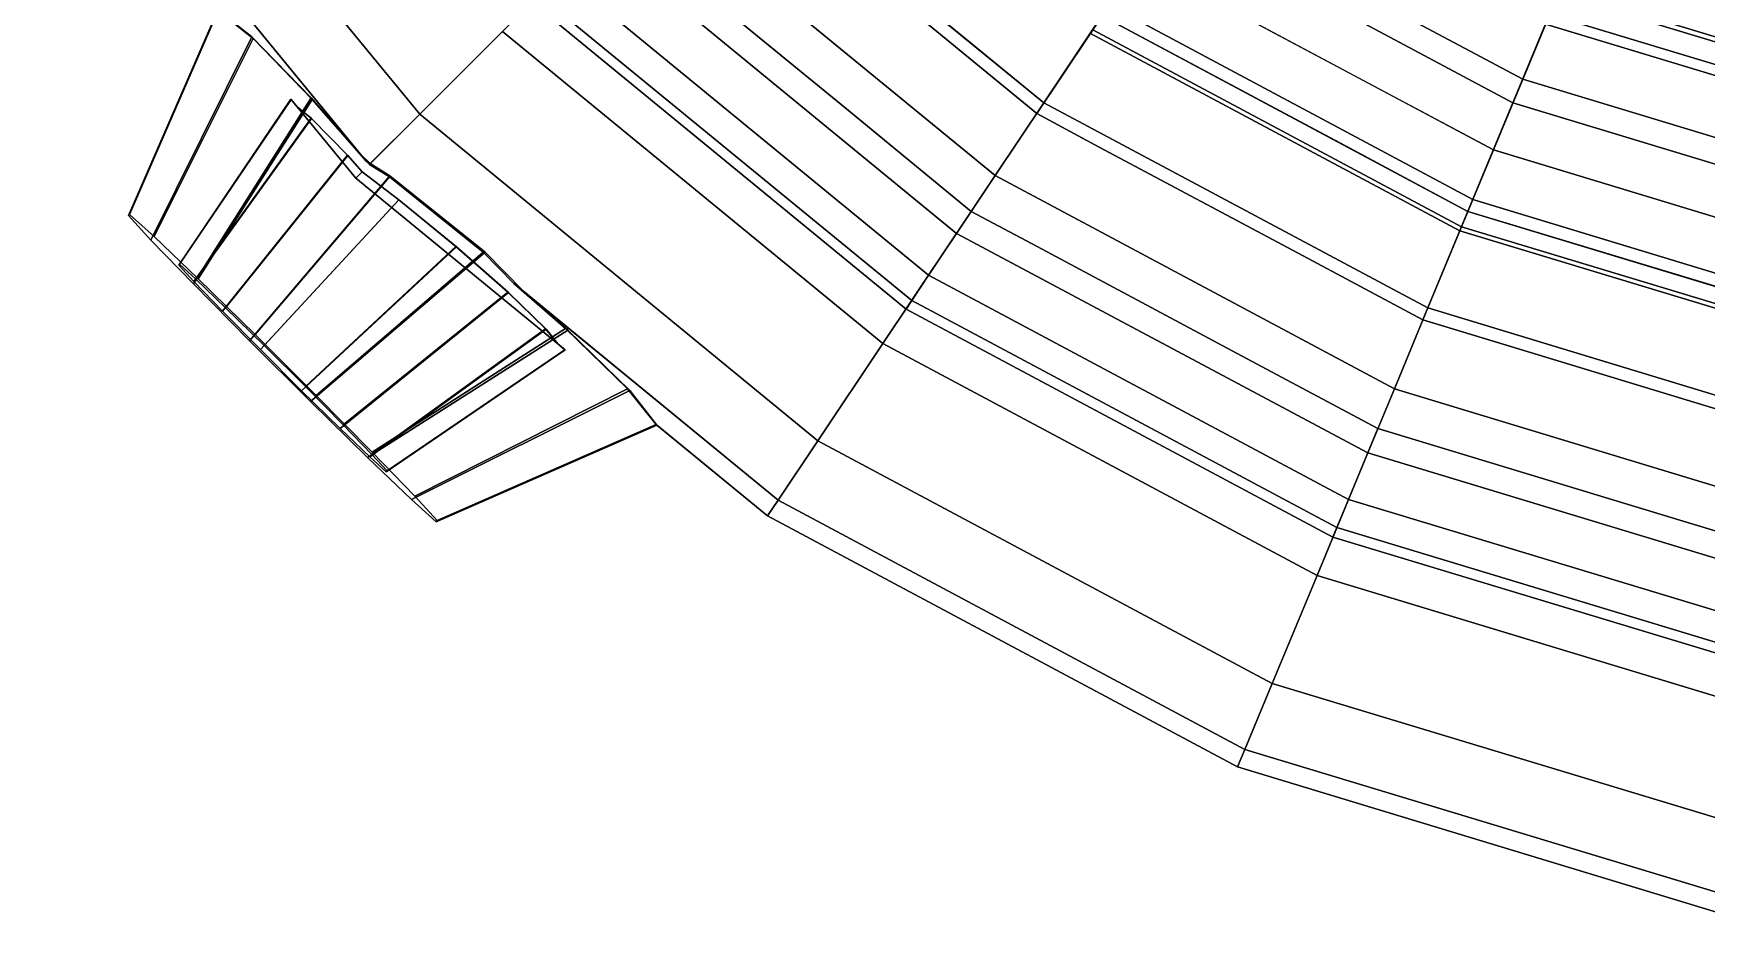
# Model space of a CAD drawing. Header units: metres. Extents: x -1080 to 1352, y -1635 to 1105.
# Drawn here: x -892 to -227, y -1059 to -706 of the extents above; entities that cross this region are included whole.
import ezdxf

# ---------------------------------------------------------------- set-up
doc = ezdxf.new("R2010")
doc.units = ezdxf.units.M

msp = doc.modelspace()

# ---------------------------------------------------------------- linework, layer by layer
at = {"layer": 'body_half_inside'}
for points, invisible_edges in [([(-178.77, -431.6, 1100.89), (-145.82, -733.09, 867.31), (-286.04, -690.55, 867.31)], 1), ([(-363.35, -543.8, 1474.61), (-441.22, -660.33, 1474.61), (-303.91, -733.71, 1474.61)], 13), ([(-363.35, -543.8, 1474.61), (-303.91, -733.71, 1474.61), (-250.28, -604.24, 1474.61)], 3), ([(-232.41, -561.08, 1287.75), (-286.04, -690.55, 1287.75), (-145.82, -733.09, 1287.75)], 13), ([(-232.41, -561.08, 1287.75), (-145.82, -733.09, 1287.75), (-118.48, -595.63, 1287.75)], 3), ([(-389.31, -582.64, 1661.48), (-467.18, -699.18, 1661.48), (-321.8, -776.89, 1661.48)], 13), ([(-389.31, -582.64, 1661.48), (-303.91, -733.71, 1474.61), (-441.22, -660.33, 1474.61)], 1), ([(-389.31, -582.64, 1661.48), (-321.8, -776.89, 1661.48), (-268.16, -647.39, 1661.48)], 3), ([(-303.91, -733.71, 1474.61), (-389.31, -582.64, 1661.48), (-268.16, -647.39, 1661.48)], 1), ([(-594.6, -594.6, 2408.93), (-490.25, -733.71, 2355.17), (-623.97, -623.97, 2355.17)], 1), ([(-490.25, -733.71, 2355.17), (-594.6, -594.6, 2408.93), (-467.18, -699.18, 2408.93)], 1), ([(-250.28, -604.24, 1474.61), (-303.91, -733.71, 1474.61), (-154.93, -778.91, 1474.61)], 13), ([(-250.28, -604.24, 1474.61), (-145.82, -733.09, 1287.75), (-286.04, -690.55, 1287.75)], 1), ([(-250.28, -604.24, 1474.61), (-154.93, -778.91, 1474.61), (-127.59, -641.45, 1474.61)], 3), ([(-145.82, -733.09, 1287.75), (-250.28, -604.24, 1474.61), (-127.59, -641.45, 1474.61)], 1), ([(-648.58, -648.58, 1773.57), (-490.25, -733.71, 1715.24), (-623.97, -623.97, 1715.24)], 1), ([(-623.97, -623.97, 2355.17), (-509.59, -762.65, 2296.84), (-648.58, -648.58, 2296.84)], 1), ([(-467.18, -699.18, 1661.48), (-623.97, -623.97, 1715.24), (-490.25, -733.71, 1715.24)], 1), ([(-509.59, -762.65, 2296.84), (-623.97, -623.97, 2355.17), (-490.25, -733.71, 2355.17)], 1), ([(-467.18, -699.18, 2408.93), (-415.26, -621.48, 2408.93), (-321.8, -776.89, 2408.93)], 3), ([(-321.8, -776.89, 2408.93), (-415.26, -621.48, 2408.93), (-286.04, -690.55, 2408.93)], 13), ([(-668.11, -668.11, 1835.64), (-509.59, -762.65, 1773.57), (-648.58, -648.58, 1773.57)], 1), ([(-648.58, -648.58, 2296.84), (-524.93, -785.61, 2234.77), (-668.11, -668.11, 2234.77)], 1), ([(-490.25, -733.71, 1715.24), (-648.58, -648.58, 1773.57), (-509.59, -762.65, 1773.57)], 1), ([(-524.93, -785.61, 2234.77), (-648.58, -648.58, 2296.84), (-509.59, -762.65, 2296.84)], 1), ([(-268.16, -647.39, 1661.48), (-321.8, -776.89, 1661.48), (-164.05, -824.74, 1661.48)], 13), ([(-268.16, -647.39, 1661.48), (-154.93, -778.91, 1474.61), (-303.91, -733.71, 1474.61)], 1), ([(-268.16, -647.39, 1661.48), (-164.05, -824.74, 1661.48), (-136.71, -687.27, 1661.48)], 3), ([(-154.93, -778.91, 1474.61), (-268.16, -647.39, 1661.48), (-136.71, -687.27, 1661.48)], 1), ([(-682.25, -682.25, 1900.55), (-524.93, -785.61, 1835.64), (-668.11, -668.11, 1835.64)], 1), ([(-668.11, -668.11, 2234.77), (-536.04, -802.24, 2169.85), (-682.25, -682.25, 2169.85)], 1), ([(-536.04, -802.24, 2169.85), (-668.11, -668.11, 2234.77), (-524.93, -785.61, 2234.77)], 1), ([(-509.59, -762.65, 1773.57), (-668.11, -668.11, 1835.64), (-524.93, -785.61, 1835.64)], 1), ([(-690.82, -690.82, 1967.39), (-536.04, -802.24, 1900.55), (-682.25, -682.25, 1900.55)], 1), ([(-682.25, -682.25, 2169.85), (-542.78, -812.32, 2103.01), (-690.82, -690.82, 2103.01)], 1), ([(-524.93, -785.61, 1835.64), (-682.25, -682.25, 1900.55), (-536.04, -802.24, 1900.55)], 1), ([(-542.78, -812.32, 2103.01), (-682.25, -682.25, 2169.85), (-536.04, -802.24, 2169.85)], 1), ([(-289.35, -698.56, 741.19), (-143.45, -721.18, 680.91), (-281.39, -679.33, 680.91)], 1), ([(-136.43, -685.86, 628.27), (-281.39, -679.33, 680.91), (-143.45, -721.18, 680.91)], 1), ([(-693.69, -693.69, 2035.2), (-542.78, -812.32, 1967.39), (-690.82, -690.82, 1967.39)], 1), ([(-690.82, -690.82, 2103.01), (-545.03, -815.7, 2035.2), (-693.69, -693.69, 2035.2)], 1), ([(-536.04, -802.24, 1900.55), (-690.82, -690.82, 1967.39), (-542.78, -812.32, 1967.39)], 1), ([(-545.03, -815.7, 2035.2), (-690.82, -690.82, 2103.01), (-542.78, -812.32, 2103.01)], 1), ([(-321.8, -776.89, 2408.93), (-286.04, -690.55, 2408.93), (-164.05, -824.74, 2408.93)], 3), ([(-286.04, -690.55, 867.31), (-148.32, -745.66, 804.84), (-290.94, -702.4, 804.84)], 1), ([(-164.05, -824.74, 2408.93), (-286.04, -690.55, 2408.93), (-145.82, -733.09, 2408.93)], 13), ([(-148.32, -745.66, 804.84), (-286.04, -690.55, 867.31), (-145.82, -733.09, 867.31)], 1), ([(-286.04, -690.55, 2549.07), (-145.82, -733.09, 2408.93), (-286.04, -690.55, 2408.93)], 1), ([(-145.82, -733.09, 2408.93), (-286.04, -690.55, 2549.07), (-145.82, -733.09, 2549.07)], 1), ([(-542.78, -812.32, 1967.39), (-693.69, -693.69, 2035.2), (-545.03, -815.7, 2035.2)], 1), ([(-490.25, -733.71, 1715.24), (-321.8, -776.89, 1661.48), (-467.18, -699.18, 1661.48)], 1), ([(-467.18, -699.18, 2408.93), (-337.69, -815.25, 2355.17), (-490.25, -733.71, 2355.17)], 1), ([(-337.69, -815.25, 2355.17), (-467.18, -699.18, 2408.93), (-321.8, -776.89, 2408.93)], 1), ([(-290.94, -702.4, 804.84), (-147.51, -741.59, 741.19), (-289.35, -698.56, 741.19)], 1), ([(-147.51, -741.59, 741.19), (-290.94, -702.4, 804.84), (-148.32, -745.66, 804.84)], 1), ([(-143.45, -721.18, 680.91), (-289.35, -698.56, 741.19), (-147.51, -741.59, 741.19)], 1), ([(-509.59, -762.65, 1773.57), (-337.69, -815.25, 1715.24), (-490.25, -733.71, 1715.24)], 1), ([(-490.25, -733.71, 2355.17), (-351.01, -847.42, 2296.84), (-509.59, -762.65, 2296.84)], 1), ([(-321.8, -776.89, 1661.48), (-490.25, -733.71, 1715.24), (-337.69, -815.25, 1715.24)], 1), ([(-351.01, -847.42, 2296.84), (-490.25, -733.71, 2355.17), (-337.69, -815.25, 2355.17)], 1), ([(-509.59, -762.65, 2296.84), (-361.58, -872.92, 2234.77), (-524.93, -785.61, 2234.77)], 1), ([(-524.93, -785.61, 1835.64), (-351.01, -847.42, 1773.57), (-509.59, -762.65, 1773.57)], 1), ([(-361.58, -872.92, 2234.77), (-509.59, -762.65, 2296.84), (-351.01, -847.42, 2296.84)], 1), ([(-337.69, -815.25, 1715.24), (-509.59, -762.65, 1773.57), (-351.01, -847.42, 1773.57)], 1), ([(-321.8, -776.89, 2408.93), (-172.15, -865.47, 2355.17), (-337.69, -815.25, 2355.17)], 1), ([(-337.69, -815.25, 1715.24), (-164.05, -824.74, 1661.48), (-321.8, -776.89, 1661.48)], 1), ([(-172.15, -865.47, 2355.17), (-321.8, -776.89, 2408.93), (-164.05, -824.74, 2408.93)], 1), ([(-524.93, -785.61, 2234.77), (-369.23, -891.41, 2169.85), (-536.04, -802.24, 2169.85)], 1), ([(-536.04, -802.24, 1900.55), (-361.58, -872.92, 1835.64), (-524.93, -785.61, 1835.64)], 1), ([(-369.23, -891.41, 2169.85), (-524.93, -785.61, 2234.77), (-361.58, -872.92, 2234.77)], 1), ([(-351.01, -847.42, 1773.57), (-524.93, -785.61, 1835.64), (-361.58, -872.92, 1835.64)], 1), ([(-542.78, -812.32, 1967.39), (-369.23, -891.41, 1900.55), (-536.04, -802.24, 1900.55)], 1), ([(-536.04, -802.24, 2169.85), (-373.87, -902.6, 2103.01), (-542.78, -812.32, 2103.01)], 1), ([(-361.58, -872.92, 1835.64), (-536.04, -802.24, 1900.55), (-369.23, -891.41, 1900.55)], 1), ([(-373.87, -902.6, 2103.01), (-536.04, -802.24, 2169.85), (-369.23, -891.41, 2169.85)], 1), ([(-542.78, -812.32, 2103.01), (-375.42, -906.35, 2035.2), (-545.03, -815.7, 2035.2)], 1), ([(-545.03, -815.7, 2035.2), (-373.87, -902.6, 1967.39), (-542.78, -812.32, 1967.39)], 1), ([(-373.87, -902.6, 1967.39), (-545.03, -815.7, 2035.2), (-375.42, -906.35, 2035.2)], 1), ([(-369.23, -891.41, 1900.55), (-542.78, -812.32, 1967.39), (-373.87, -902.6, 1967.39)], 1), ([(-375.42, -906.35, 2035.2), (-542.78, -812.32, 2103.01), (-373.87, -902.6, 2103.01)], 1), ([(-337.69, -815.25, 2355.17), (-178.94, -899.61, 2296.84), (-351.01, -847.42, 2296.84)], 1), ([(-351.01, -847.42, 1773.57), (-172.15, -865.47, 1715.24), (-337.69, -815.25, 1715.24)], 1), ([(-178.94, -899.61, 2296.84), (-337.69, -815.25, 2355.17), (-172.15, -865.47, 2355.17)], 1), ([(-164.05, -824.74, 1661.48), (-337.69, -815.25, 1715.24), (-172.15, -865.47, 1715.24)], 1), ([(-361.58, -872.92, 1835.64), (-178.94, -899.61, 1773.57), (-351.01, -847.42, 1773.57)], 1), ([(-351.01, -847.42, 2296.84), (-184.33, -926.69, 2234.77), (-361.58, -872.92, 2234.77)], 1), ([(-172.15, -865.47, 1715.24), (-351.01, -847.42, 1773.57), (-178.94, -899.61, 1773.57)], 1), ([(-184.33, -926.69, 2234.77), (-351.01, -847.42, 2296.84), (-178.94, -899.61, 2296.84)], 1), ([(-369.23, -891.41, 1900.55), (-184.33, -926.69, 1835.64), (-361.58, -872.92, 1835.64)], 1), ([(-361.58, -872.92, 2234.77), (-188.23, -946.31, 2169.85), (-369.23, -891.41, 2169.85)], 1), ([(-178.94, -899.61, 1773.57), (-361.58, -872.92, 1835.64), (-184.33, -926.69, 1835.64)], 1), ([(-188.23, -946.31, 2169.85), (-361.58, -872.92, 2234.77), (-184.33, -926.69, 2234.77)], 1), ([(-373.87, -902.6, 1967.39), (-188.23, -946.31, 1900.55), (-369.23, -891.41, 1900.55)], 1), ([(-369.23, -891.41, 2169.85), (-190.6, -958.2, 2103.01), (-373.87, -902.6, 2103.01)], 1), ([(-190.6, -958.2, 2103.01), (-369.23, -891.41, 2169.85), (-188.23, -946.31, 2169.85)], 1), ([(-184.33, -926.69, 1835.64), (-369.23, -891.41, 1900.55), (-188.23, -946.31, 1900.55)], 1), ([(-373.87, -902.6, 2103.01), (-191.39, -962.18, 2035.2), (-375.42, -906.35, 2035.2)], 1), ([(-375.42, -906.35, 2035.2), (-190.6, -958.2, 1967.39), (-373.87, -902.6, 1967.39)], 1), ([(-188.23, -946.31, 1900.55), (-373.87, -902.6, 1967.39), (-190.6, -958.2, 1967.39)], 1), ([(-191.39, -962.18, 2035.2), (-373.87, -902.6, 2103.01), (-190.6, -958.2, 2103.01)], 1), ([(-190.6, -958.2, 1967.39), (-375.42, -906.35, 2035.2), (-191.39, -962.18, 2035.2)], 1)]:
    msp.add_3dface(points, dxfattribs=dict(at, invisible_edges=invisible_edges))
at = {"layer": 'body_half_outside'}
for points, invisible_edges in [([(-540.91, -698.79, 1427.9), (-528.53, -528.53, 1427.9), (-493.12, -738.01, 1427.9)], 3), ([(-493.12, -738.01, 1427.9), (-528.53, -528.53, 1427.9), (-415.26, -621.48, 1427.9)], 13), ([(-321.79, -776.87, 914.03), (-363.35, -543.8, 1054.17), (-467.17, -699.17, 914.03)], 1), ([(-441.22, -660.33, 1054.17), (-363.35, -543.8, 1054.17), (-303.91, -733.71, 1054.17)], 3), ([(-303.91, -733.71, 1054.17), (-363.35, -543.8, 1054.17), (-250.28, -604.24, 1054.17)], 13), ([(-363.35, -543.8, 1054.17), (-321.79, -776.87, 914.03), (-250.28, -604.24, 1054.17)], 1), ([(-642.33, -675.73, 1614.76), (-561.56, -561.56, 1614.76), (-569.39, -735.59, 1614.76)], 3), ([(-569.39, -735.59, 1614.76), (-561.56, -561.56, 1614.76), (-519.09, -776.87, 1614.76)], 3), ([(-519.09, -776.87, 1614.76), (-561.56, -561.56, 1614.76), (-441.22, -660.33, 1614.76)], 13), ([(-738.21, -738.21, 1812.4), (-891.67, -595.8, 1922.19), (-868.04, -580.01, 1812.4)], 1), ([(-891.67, -595.8, 2148.21), (-738.21, -738.21, 2258.01), (-868.04, -580.01, 2258.01)], 1), ([(-868.04, -580.01, 1812.4), (-705.35, -705.35, 1708.94), (-738.21, -738.21, 1812.4)], 1), ([(-705.35, -705.35, 2361.46), (-868.04, -580.01, 2258.01), (-738.21, -738.21, 2258.01)], 1), ([(-467.17, -699.17, 1241.04), (-389.31, -582.64, 1241.04), (-321.79, -776.87, 1241.04)], 3), ([(-321.79, -776.87, 1241.04), (-389.31, -582.64, 1241.04), (-268.16, -647.39, 1241.04)], 13), ([(-781.35, -731.72, 1933.52), (-891.67, -595.8, 1922.19), (-761.99, -753.81, 1922.19)], 1), ([(-891.67, -595.8, 1922.19), (-781.35, -731.72, 1933.52), (-804.88, -707.53, 1967.26)], 13), ([(-891.67, -595.8, 1922.19), (-804.88, -707.53, 1967.26), (-818.48, -696.85, 2011.59)], 13), ([(-891.67, -595.8, 2148.21), (-780.98, -732.35, 2135.63), (-759.38, -756.99, 2148.21)], 1), ([(-780.98, -732.35, 2135.63), (-891.67, -595.8, 2148.21), (-804.42, -708.17, 2102.55)], 3), ([(-804.42, -708.17, 2102.55), (-891.67, -595.8, 2148.21), (-818.27, -697.1, 2058.8)], 3), ([(-738.21, -738.21, 1812.4), (-761.99, -753.81, 1922.19), (-891.67, -595.8, 1922.19)], 13), ([(-759.38, -756.99, 2148.21), (-738.21, -738.21, 2258.01), (-891.67, -595.8, 2148.21)], 3), ([(-594.59, -594.59, 2455.64), (-642.33, -675.73, 2455.64), (-569.39, -735.59, 2455.64)], 13), ([(-594.59, -594.59, 2455.64), (-569.39, -735.59, 2455.64), (-467.17, -699.17, 2455.64)], 3), ([(-164.05, -824.72, 914.03), (-250.28, -604.24, 1054.17), (-321.79, -776.87, 914.03)], 1), ([(-303.91, -733.71, 1054.17), (-250.28, -604.24, 1054.17), (-154.93, -778.91, 1054.17)], 3), ([(-285.27, -688.7, 587.02), (-249, -601.13, 587.02), (-145.43, -731.12, 587.02)], 3), ([(-250.28, -604.24, 1054.17), (-164.05, -824.72, 914.03), (-127.59, -641.45, 1054.17)], 1), ([(-154.93, -778.91, 1054.17), (-250.28, -604.24, 1054.17), (-127.59, -641.45, 1054.17)], 13), ([(-145.43, -731.12, 587.02), (-249, -601.13, 587.02), (-126.94, -638.16, 587.02)], 13), ([(-493.12, -738.01, 1427.9), (-415.26, -621.48, 1427.9), (-468.28, -751.29, 1427.9)], 3), ([(-468.28, -751.29, 1427.9), (-415.26, -621.48, 1427.9), (-389.25, -793.53, 1427.9)], 3), ([(-415.26, -621.48, 2549.07), (-467.17, -699.17, 2549.07), (-443.64, -711.75, 2549.07)], 13), ([(-415.26, -621.48, 2549.07), (-443.64, -711.75, 2549.07), (-368.76, -751.77, 2549.07)], 13), ([(-414.15, -619.81, 587.02), (-300.03, -724.34, 631.98), (-435.58, -651.89, 631.98)], 1), ([(-415.26, -621.48, 2549.07), (-368.76, -751.77, 2549.07), (-286.04, -690.55, 2549.07)], 3), ([(-389.25, -793.53, 1427.9), (-415.26, -621.48, 1427.9), (-286.04, -690.55, 1427.9)], 13), ([(-300.03, -724.34, 631.98), (-414.15, -619.81, 587.02), (-285.27, -688.7, 587.02)], 1), ([(-268.16, -647.39, 1241.04), (-441.22, -660.33, 1054.17), (-303.91, -733.71, 1054.17)], 1), ([(-321.79, -776.87, 1241.04), (-268.16, -647.39, 1241.04), (-164.05, -824.72, 1241.04)], 3), ([(-303.91, -733.71, 1054.17), (-136.71, -687.27, 1241.04), (-268.16, -647.39, 1241.04)], 1), ([(-164.05, -824.72, 1241.04), (-268.16, -647.39, 1241.04), (-136.71, -687.27, 1241.04)], 13), ([(-435.58, -651.89, 631.98), (-311.67, -752.44, 682.82), (-452.47, -677.17, 682.82)], 1), ([(-311.67, -752.44, 682.82), (-435.58, -651.89, 631.98), (-300.03, -724.34, 631.98)], 1), ([(-705.35, -705.35, 2361.46), (-519.09, -776.87, 2455.64), (-660.67, -660.67, 2455.64)], 3), ([(-660.67, -660.67, 2455.64), (-519.09, -776.87, 2455.64), (-569.39, -735.59, 2455.64)], 13), ([(-660.67, -660.67, 2455.64), (-569.39, -735.59, 2455.64), (-642.33, -675.73, 2455.64)], 1), ([(-441.22, -660.33, 1614.76), (-540.91, -698.79, 1427.9), (-493.12, -738.01, 1427.9)], 1), ([(-519.09, -776.87, 1614.76), (-441.22, -660.33, 1614.76), (-492.94, -790.84, 1614.76)], 3), ([(-468.28, -751.29, 1427.9), (-441.22, -660.33, 1614.76), (-493.12, -738.01, 1427.9)], 1), ([(-492.94, -790.84, 1614.76), (-441.22, -660.33, 1614.76), (-409.74, -835.31, 1614.76)], 3), ([(-441.22, -660.33, 1614.76), (-468.28, -751.29, 1427.9), (-303.91, -733.71, 1614.76)], 3), ([(-409.74, -835.31, 1614.76), (-441.22, -660.33, 1614.76), (-303.91, -733.71, 1614.76)], 13), ([(-705.35, -705.35, 1708.94), (-642.33, -675.73, 1614.76), (-554.19, -829.41, 1708.94)], 3), ([(-569.39, -735.59, 1614.76), (-554.19, -829.41, 1708.94), (-642.33, -675.73, 1614.76)], 3), ([(-452.47, -677.17, 682.82), (-319.85, -772.18, 738.08), (-464.34, -694.94, 738.08)], 1), ([(-319.85, -772.18, 738.08), (-452.47, -677.17, 682.82), (-311.67, -752.44, 682.82)], 1), ([(-286.04, -690.55, 1427.9), (-467.17, -699.17, 1241.04), (-321.79, -776.87, 1241.04)], 1), ([(-389.25, -793.53, 1427.9), (-286.04, -690.55, 1427.9), (-339.67, -820.03, 1427.9)], 3), ([(-286.04, -690.55, 2549.07), (-368.76, -751.77, 2549.07), (-321.79, -776.87, 2549.07)], 13), ([(-339.67, -820.03, 1427.9), (-286.04, -690.55, 1427.9), (-307.34, -829.84, 1427.9)], 3), ([(-286.04, -690.55, 2549.07), (-321.79, -776.87, 2549.07), (-291.16, -786.16, 2549.07)], 13), ([(-321.79, -776.87, 1241.04), (-145.82, -733.09, 1427.9), (-286.04, -690.55, 1427.9)], 1), ([(-307.34, -829.84, 1427.9), (-286.04, -690.55, 1427.9), (-221.6, -855.85, 1427.9)], 3), ([(-136.71, -687.27, 1241.04), (-303.91, -733.71, 1054.17), (-154.93, -778.91, 1054.17)], 1), ([(-285.27, -688.7, 587.02), (-152.95, -768.95, 631.98), (-300.03, -724.34, 631.98)], 1), ([(-286.04, -690.55, 2549.07), (-291.16, -786.16, 2549.07), (-209.93, -810.81, 2549.07)], 13), ([(-286.04, -690.55, 2549.07), (-209.93, -810.81, 2549.07), (-145.82, -733.09, 2549.07)], 3), ([(-221.6, -855.85, 1427.9), (-286.04, -690.55, 1427.9), (-145.82, -733.09, 1427.9)], 13), ([(-152.95, -768.95, 631.98), (-285.27, -688.7, 587.02), (-145.43, -731.12, 587.02)], 1), ([(-804.88, -707.53, 1967.26), (-853.91, -778.54, 2019.69), (-818.48, -696.85, 2011.59)], 1), ([(-853.47, -778.06, 2053.99), (-818.48, -696.85, 2011.59), (-853.91, -778.54, 2019.69)], 1), ([(-818.48, -696.85, 2011.59), (-853.47, -778.06, 2053.99), (-818.27, -697.1, 2058.8)], 1), ([(-853.47, -778.06, 2053.99), (-804.42, -708.17, 2102.55), (-818.27, -697.1, 2058.8)], 1), ([(-464.34, -694.94, 738.08), (-324.33, -782.99, 796.15), (-470.85, -704.68, 796.15)], 1), ([(-324.33, -782.99, 796.15), (-464.34, -694.94, 738.08), (-319.85, -772.18, 738.08)], 1), ([(-467.17, -699.17, 2455.64), (-569.39, -735.59, 2455.64), (-519.09, -776.87, 2455.64)], 13), ([(-467.17, -699.17, 2455.64), (-519.09, -776.87, 2455.64), (-492.94, -790.84, 2455.64)], 13), ([(-467.17, -699.17, 2455.64), (-492.94, -790.84, 2455.64), (-409.74, -835.31, 2455.64)], 13), ([(-471.8, -706.1, 855.37), (-321.79, -776.87, 914.03), (-467.17, -699.17, 914.03)], 1), ([(-321.79, -776.87, 2549.07), (-467.17, -699.17, 2455.64), (-321.79, -776.87, 2455.64)], 1), ([(-467.17, -699.17, 2455.64), (-321.79, -776.87, 2549.07), (-467.17, -699.17, 2549.07)], 3), ([(-467.17, -699.17, 2549.07), (-321.79, -776.87, 2549.07), (-368.76, -751.77, 2549.07)], 13), ([(-467.17, -699.17, 2549.07), (-368.76, -751.77, 2549.07), (-443.64, -711.75, 2549.07)], 1), ([(-467.17, -699.17, 2455.64), (-409.74, -835.31, 2455.64), (-321.79, -776.87, 2455.64)], 3), ([(-853.91, -778.54, 2019.69), (-804.88, -707.53, 1967.26), (-845.01, -788.26, 1988.01)], 1), ([(-804.42, -708.17, 2102.55), (-853.47, -778.06, 2053.99), (-843.76, -786.87, 2085.69)], 1), ([(-781.35, -731.72, 1933.52), (-845.01, -788.26, 1988.01), (-804.88, -707.53, 1967.26)], 1), ([(-843.76, -786.87, 2085.69), (-780.98, -732.35, 2135.63), (-804.42, -708.17, 2102.55)], 1), ([(-705.35, -705.35, 1708.94), (-580.01, -868.04, 1812.4), (-738.21, -738.21, 1812.4)], 1), ([(-738.21, -738.21, 2258.01), (-554.19, -829.41, 2361.46), (-705.35, -705.35, 2361.46)], 1), ([(-580.01, -868.04, 1812.4), (-705.35, -705.35, 1708.94), (-554.19, -829.41, 1708.94)], 1), ([(-519.09, -776.87, 2455.64), (-705.35, -705.35, 2361.46), (-554.19, -829.41, 2361.46)], 1), ([(-470.85, -704.68, 796.15), (-324.98, -784.57, 855.37), (-471.8, -706.1, 855.37)], 1), ([(-321.79, -776.87, 914.03), (-471.8, -706.1, 855.37), (-324.98, -784.57, 855.37)], 1), ([(-324.98, -784.57, 855.37), (-470.85, -704.68, 796.15), (-324.33, -782.99, 796.15)], 1), ([(-300.03, -724.34, 631.98), (-158.89, -798.78, 682.82), (-311.67, -752.44, 682.82)], 1), ([(-158.89, -798.78, 682.82), (-300.03, -724.34, 631.98), (-152.95, -768.95, 631.98)], 1), ([(-845.01, -788.26, 1988.01), (-781.35, -731.72, 1933.52), (-828.14, -805.72, 1963.78)], 1), ([(-780.98, -732.35, 2135.63), (-843.76, -786.87, 2085.69), (-826.26, -803.65, 2109.96)], 1), ([(-833.98, -798.24, 2025.29), (-786.93, -735.29, 2011.59), (-789.39, -732.29, 2020.8)], 1), ([(-789.39, -732.29, 2020.8), (-833.68, -797.91, 2048.44), (-833.98, -798.24, 2025.29)], 1), ([(-833.98, -798.24, 2025.29), (-781.31, -739.78, 1993.8), (-786.93, -735.29, 2011.59)], 13), ([(-833.68, -797.91, 2048.44), (-789.39, -732.29, 2020.8), (-789.34, -732.35, 2049.89)], 1), ([(-786.92, -735.3, 2058.81), (-833.68, -797.91, 2048.44), (-789.34, -732.35, 2049.89)], 1), ([(-781.18, -739.91, 2076.74), (-833.68, -797.91, 2048.44), (-786.92, -735.3, 2058.81)], 3), ([(-781.35, -731.72, 1933.52), (-805.85, -828.28, 1950.68), (-828.14, -805.72, 1963.78)], 1), ([(-803.64, -825.83, 2123.12), (-780.98, -732.35, 2135.63), (-826.26, -803.65, 2109.96)], 1), ([(-805.85, -828.28, 1950.68), (-781.35, -731.72, 1933.52), (-761.99, -753.81, 1922.19)], 13), ([(-780.98, -732.35, 2135.63), (-803.64, -825.83, 2123.12), (-759.38, -756.99, 2148.21)], 3), ([(-786.93, -735.29, 2011.59), (-789.34, -732.35, 2049.89), (-789.39, -732.29, 2020.8)], 1), ([(-786.93, -735.29, 2011.59), (-786.92, -735.3, 2058.81), (-789.34, -732.35, 2049.89)], 13), ([(-786.93, -735.29, 2011.59), (-761.15, -761.15, 1969.69), (-763.65, -763.65, 2011.59)], 1), ([(-761.15, -761.15, 1969.69), (-786.93, -735.29, 2011.59), (-766.91, -754.58, 1973.18)], 3), ([(-766.91, -754.58, 1973.18), (-786.93, -735.29, 2011.59), (-781.31, -739.78, 1993.8)], 1), ([(-763.65, -763.65, 2011.59), (-786.92, -735.3, 2058.81), (-786.93, -735.29, 2011.59)], 3), ([(-761.15, -761.15, 2100.64), (-786.92, -735.3, 2058.81), (-763.65, -763.65, 2058.81)], 1), ([(-786.92, -735.3, 2058.81), (-761.15, -761.15, 2100.64), (-766.82, -754.69, 2097.2)], 13), ([(-786.92, -735.3, 2058.81), (-766.82, -754.69, 2097.2), (-781.18, -739.91, 2076.74)], 1), ([(-786.92, -735.3, 2058.81), (-763.65, -763.65, 2011.59), (-763.65, -763.65, 2058.81)], 1), ([(-554.19, -829.41, 1708.94), (-569.39, -735.59, 1614.76), (-519.09, -776.87, 1614.76)], 1), ([(-389.25, -793.53, 1427.9), (-303.91, -733.71, 1614.76), (-468.28, -751.29, 1427.9)], 3), ([(-409.74, -835.31, 1614.76), (-303.91, -733.71, 1614.76), (-357.55, -863.21, 1614.76)], 3), ([(-303.91, -733.71, 1614.76), (-389.25, -793.53, 1427.9), (-339.67, -820.03, 1427.9)], 1), ([(-357.55, -863.21, 1614.76), (-303.91, -733.71, 1614.76), (-323.52, -873.53, 1614.76)], 3), ([(-307.34, -829.84, 1427.9), (-303.91, -733.71, 1614.76), (-339.67, -820.03, 1427.9)], 1), ([(-323.52, -873.53, 1614.76), (-303.91, -733.71, 1614.76), (-233.26, -900.91, 1614.76)], 3), ([(-145.82, -733.09, 1427.9), (-321.79, -776.87, 1241.04), (-164.05, -824.72, 1241.04)], 1), ([(-303.91, -733.71, 1614.76), (-307.34, -829.84, 1427.9), (-154.93, -778.91, 1614.76)], 3), ([(-233.26, -900.91, 1614.76), (-303.91, -733.71, 1614.76), (-154.93, -778.91, 1614.76)], 13), ([(-781.31, -739.78, 1993.8), (-833.98, -798.24, 2025.29), (-827.98, -804.8, 2003.91)], 1), ([(-833.68, -797.91, 2048.44), (-781.18, -739.91, 2076.74), (-827.13, -803.87, 2069.84)], 1), ([(-816.59, -816.59, 1987.55), (-781.31, -739.78, 1993.8), (-827.98, -804.8, 2003.91)], 1), ([(-781.18, -739.91, 2076.74), (-815.32, -815.19, 2086.22), (-827.13, -803.87, 2069.84)], 1), ([(-781.31, -739.78, 1993.8), (-816.59, -816.59, 1987.55), (-766.91, -754.58, 1973.18)], 1), ([(-815.32, -815.19, 2086.22), (-781.18, -739.91, 2076.74), (-766.82, -754.69, 2097.2)], 1), ([(-761.99, -753.81, 1922.19), (-738.21, -738.21, 1812.4), (-757.86, -757.86, 1919.76)], 1), ([(-738.21, -738.21, 2258.01), (-759.38, -756.99, 2148.21), (-758.18, -758.18, 2148.91)], 1), ([(-750.23, -763.16, 2153.52), (-738.21, -738.21, 2258.01), (-758.18, -758.18, 2148.91)], 1), ([(-738.21, -738.21, 1812.4), (-750.03, -762.73, 1915.09), (-757.86, -757.86, 1919.76)], 1), ([(-738.21, -738.21, 2258.01), (-750.23, -763.16, 2153.52), (-713.05, -793.03, 2155.44)], 13), ([(-750.03, -762.73, 1915.09), (-738.21, -738.21, 1812.4), (-712.2, -793.07, 1912.98)], 3), ([(-595.8, -891.67, 1922.19), (-738.21, -738.21, 1812.4), (-580.01, -868.04, 1812.4)], 1), ([(-738.21, -738.21, 1812.4), (-595.8, -891.67, 1922.19), (-712.2, -793.07, 1912.98)], 15), ([(-738.21, -738.21, 2258.01), (-713.05, -793.03, 2155.44), (-580.01, -868.04, 2258.01)], 3), ([(-554.19, -829.41, 2361.46), (-738.21, -738.21, 2258.01), (-580.01, -868.04, 2258.01)], 1), ([(-801.54, -831.81, 1978.71), (-766.91, -754.58, 1973.18), (-816.59, -816.59, 1987.55)], 1), ([(-766.82, -754.69, 2097.2), (-800.05, -830.16, 2095.1), (-815.32, -815.19, 2086.22)], 1), ([(-805.85, -828.28, 1950.68), (-761.99, -753.81, 1922.19), (-757.86, -757.86, 1919.76)], 13), ([(-759.38, -756.99, 2148.21), (-803.64, -825.83, 2123.12), (-758.18, -758.18, 2148.91)], 3), ([(-766.91, -754.58, 1973.18), (-801.54, -831.81, 1978.71), (-761.15, -761.15, 1969.69)], 3), ([(-800.05, -830.16, 2095.1), (-766.82, -754.69, 2097.2), (-761.15, -761.15, 2100.64)], 13), ([(-311.67, -752.44, 682.82), (-163.06, -819.74, 738.08), (-319.85, -772.18, 738.08)], 1), ([(-163.06, -819.74, 738.08), (-311.67, -752.44, 682.82), (-158.89, -798.78, 682.82)], 1), ([(-805.85, -828.28, 1950.68), (-757.86, -757.86, 1919.76), (-750.03, -762.73, 1915.09)], 1), ([(-750.03, -762.73, 1915.09), (-781.55, -852.49, 1950.72), (-805.85, -828.28, 1950.68)], 1), ([(-758.18, -758.18, 2148.91), (-803.64, -825.83, 2123.12), (-750.23, -763.16, 2153.52)], 1), ([(-779.34, -850.04, 2123.15), (-750.23, -763.16, 2153.52), (-803.64, -825.83, 2123.12)], 1), ([(-761.15, -761.15, 1969.69), (-801.54, -831.81, 1978.71), (-746.55, -772.25, 1961.6)], 1), ([(-800.05, -830.16, 2095.1), (-761.15, -761.15, 2100.64), (-746.58, -772.24, 2108.61)], 1), ([(-781.55, -852.49, 1950.72), (-750.03, -762.73, 1915.09), (-712.2, -793.07, 1912.98)], 1), ([(-750.23, -763.16, 2153.52), (-779.34, -850.04, 2123.15), (-713.05, -793.03, 2155.44)], 1), ([(-761.15, -761.15, 1969.69), (-702.97, -809.15, 1972.08), (-763.65, -763.65, 2011.59)], 3), ([(-683.4, -829.52, 2058.81), (-761.15, -761.15, 2100.64), (-763.65, -763.65, 2058.81)], 1), ([(-763.65, -763.65, 2011.59), (-702.97, -809.15, 1972.08), (-687.96, -823.76, 1993.1)], 13), ([(-763.65, -763.65, 2011.59), (-687.96, -823.76, 1993.1), (-683.33, -829.57, 2011.59)], 1), ([(-680.41, -831.96, 2020.58), (-763.65, -763.65, 2011.59), (-683.33, -829.57, 2011.59)], 1), ([(-763.65, -763.65, 2011.59), (-680.41, -831.96, 2020.58), (-763.65, -763.65, 2058.81)], 3), ([(-763.65, -763.65, 2058.81), (-680.41, -831.96, 2020.58), (-680.52, -831.88, 2050.15)], 13), ([(-763.65, -763.65, 2058.81), (-680.52, -831.88, 2050.15), (-683.4, -829.52, 2058.81)], 1), ([(-746.55, -772.25, 1961.6), (-702.97, -809.15, 1972.08), (-761.15, -761.15, 1969.69)], 3), ([(-761.15, -761.15, 2100.64), (-683.4, -829.52, 2058.81), (-688.22, -823.53, 2077.43)], 13), ([(-761.15, -761.15, 2100.64), (-688.22, -823.53, 2077.43), (-703.27, -808.92, 2098.2)], 13), ([(-761.15, -761.15, 2100.64), (-703.27, -808.92, 2098.2), (-723.84, -790.84, 2109.13)], 13), ([(-761.15, -761.15, 2100.64), (-723.84, -790.84, 2109.13), (-746.58, -772.24, 2108.61)], 1), ([(-785.14, -848.16, 1978.73), (-746.55, -772.25, 1961.6), (-801.54, -831.81, 1978.71)], 1), ([(-746.58, -772.24, 2108.61), (-783.64, -846.5, 2095.12), (-800.05, -830.16, 2095.1)], 1), ([(-746.55, -772.25, 1961.6), (-785.14, -848.16, 1978.73), (-723.64, -790.98, 1961.02)], 1), ([(-783.64, -846.5, 2095.12), (-746.58, -772.24, 2108.61), (-723.84, -790.84, 2109.13)], 1), ([(-702.97, -809.15, 1972.08), (-746.55, -772.25, 1961.6), (-723.64, -790.98, 1961.02)], 1), ([(-492.94, -790.84, 1614.76), (-554.19, -829.41, 1708.94), (-519.09, -776.87, 1614.76)], 1), ([(-554.19, -829.41, 2361.46), (-357.55, -863.21, 2455.64), (-519.09, -776.87, 2455.64)], 3), ([(-519.09, -776.87, 2455.64), (-357.55, -863.21, 2455.64), (-409.74, -835.31, 2455.64)], 13), ([(-519.09, -776.87, 2455.64), (-409.74, -835.31, 2455.64), (-492.94, -790.84, 2455.64)], 1), ([(-321.79, -776.87, 2455.64), (-409.74, -835.31, 2455.64), (-357.55, -863.21, 2455.64)], 13), ([(-321.79, -776.87, 2455.64), (-357.55, -863.21, 2455.64), (-323.52, -873.53, 2455.64)], 13), ([(-324.98, -784.57, 855.37), (-164.05, -824.72, 914.03), (-321.79, -776.87, 914.03)], 1), ([(-319.85, -772.18, 738.08), (-165.34, -831.22, 796.15), (-324.33, -782.99, 796.15)], 1), ([(-321.79, -776.87, 2455.64), (-323.52, -873.53, 2455.64), (-233.26, -900.91, 2455.64)], 13), ([(-164.05, -824.72, 2549.07), (-321.79, -776.87, 2455.64), (-164.05, -824.72, 2455.64)], 1), ([(-321.79, -776.87, 2455.64), (-164.05, -824.72, 2549.07), (-321.79, -776.87, 2549.07)], 3), ([(-321.79, -776.87, 2549.07), (-164.05, -824.72, 2549.07), (-209.93, -810.81, 2549.07)], 13), ([(-321.79, -776.87, 2549.07), (-209.93, -810.81, 2549.07), (-291.16, -786.16, 2549.07)], 1), ([(-321.79, -776.87, 2455.64), (-233.26, -900.91, 2455.64), (-164.05, -824.72, 2455.64)], 3), ([(-165.34, -831.22, 796.15), (-319.85, -772.18, 738.08), (-163.06, -819.74, 738.08)], 1), ([(-853.91, -778.54, 2019.69), (-833.98, -798.24, 2025.29), (-853.47, -778.06, 2053.99)], 3), ([(-845.01, -788.26, 1988.01), (-827.98, -804.8, 2003.91), (-853.91, -778.54, 2019.69)], 3), ([(-853.91, -778.54, 2019.69), (-827.98, -804.8, 2003.91), (-833.98, -798.24, 2025.29)], 13), ([(-853.47, -778.06, 2053.99), (-833.98, -798.24, 2025.29), (-833.68, -797.91, 2048.44)], 13), ([(-853.47, -778.06, 2053.99), (-833.68, -797.91, 2048.44), (-827.13, -803.87, 2069.84)], 13), ([(-853.47, -778.06, 2053.99), (-827.13, -803.87, 2069.84), (-843.76, -786.87, 2085.69)], 3), ([(-324.33, -782.99, 796.15), (-165.67, -832.9, 855.37), (-324.98, -784.57, 855.37)], 1), ([(-165.67, -832.9, 855.37), (-324.33, -782.99, 796.15), (-165.34, -831.22, 796.15)], 1), ([(-221.6, -855.85, 1427.9), (-154.93, -778.91, 1614.76), (-307.34, -829.84, 1427.9)], 3), ([(-233.26, -900.91, 1614.76), (-154.93, -778.91, 1614.76), (-182.28, -916.38, 1614.76)], 3), ([(-828.14, -805.72, 1963.78), (-758.93, -874.67, 1963.87), (-845.01, -788.26, 1988.01)], 3), ([(-845.01, -788.26, 1988.01), (-758.93, -874.67, 1963.87), (-801.54, -831.81, 1978.71)], 15), ([(-845.01, -788.26, 1988.01), (-801.54, -831.81, 1978.71), (-816.59, -816.59, 1987.55)], 13), ([(-845.01, -788.26, 1988.01), (-816.59, -816.59, 1987.55), (-827.98, -804.8, 2003.91)], 13), ([(-843.76, -786.87, 2085.69), (-827.13, -803.87, 2069.84), (-815.32, -815.19, 2086.22)], 13), ([(-843.76, -786.87, 2085.69), (-815.32, -815.19, 2086.22), (-826.26, -803.65, 2109.96)], 3), ([(-723.84, -790.84, 2109.13), (-768.6, -861.73, 2086.28), (-783.64, -846.5, 2095.12)], 1), ([(-768.6, -861.73, 2086.28), (-723.84, -790.84, 2109.13), (-703.27, -808.92, 2098.2)], 1), ([(-554.19, -829.41, 1708.94), (-492.94, -790.84, 1614.76), (-381.73, -921.59, 1708.94)], 3), ([(-409.74, -835.31, 1614.76), (-381.73, -921.59, 1708.94), (-492.94, -790.84, 1614.76)], 3), ([(-164.05, -824.72, 914.03), (-324.98, -784.57, 855.37), (-165.67, -832.9, 855.37)], 1), ([(-769.87, -863.13, 1987.61), (-723.64, -790.98, 1961.02), (-785.14, -848.16, 1978.73)], 1), ([(-712.2, -793.07, 1912.98), (-758.93, -874.67, 1963.87), (-781.55, -852.49, 1950.72)], 1), ([(-757.05, -872.6, 2110.05), (-713.05, -793.03, 2155.44), (-779.34, -850.04, 2123.15)], 1), ([(-723.64, -790.98, 1961.02), (-769.87, -863.13, 1987.61), (-702.97, -809.15, 1972.08)], 1), ([(-758.93, -874.67, 1963.87), (-712.2, -793.07, 1912.98), (-697.04, -808.58, 1922.19)], 13), ([(-713.05, -793.03, 2155.44), (-757.05, -872.6, 2110.05), (-700.81, -805.49, 2148.21)], 3), ([(-700.81, -805.49, 2148.21), (-580.01, -868.04, 2258.01), (-713.05, -793.03, 2155.44)], 3), ([(-712.2, -793.07, 1912.98), (-595.8, -891.67, 1922.19), (-697.04, -808.58, 1922.19)], 1), ([(-783.64, -846.5, 2095.12), (-757.05, -872.6, 2110.05), (-826.26, -803.65, 2109.96)], 15), ([(-826.26, -803.65, 2109.96), (-757.05, -872.6, 2110.05), (-803.64, -825.83, 2123.12)], 3), ([(-826.26, -803.65, 2109.96), (-815.32, -815.19, 2086.22), (-800.05, -830.16, 2095.1)], 13), ([(-826.26, -803.65, 2109.96), (-800.05, -830.16, 2095.1), (-783.64, -846.5, 2095.12)], 13), ([(-781.55, -852.49, 1950.72), (-828.14, -805.72, 1963.78), (-805.85, -828.28, 1950.68)], 1), ([(-828.14, -805.72, 1963.78), (-781.55, -852.49, 1950.72), (-758.93, -874.67, 1963.87)], 13), ([(-758.06, -874.45, 2004), (-702.97, -809.15, 1972.08), (-769.87, -863.13, 1987.61)], 1), ([(-703.27, -808.92, 2098.2), (-757.21, -873.52, 2069.93), (-768.6, -861.73, 2086.28)], 1), ([(-758.93, -874.67, 1963.87), (-697.04, -808.58, 1922.19), (-679.41, -824.05, 1931.33)], 1), ([(-702.97, -809.15, 1972.08), (-758.06, -874.45, 2004), (-687.96, -823.76, 1993.1)], 1), ([(-757.21, -873.52, 2069.93), (-703.27, -808.92, 2098.2), (-688.22, -823.53, 2077.43)], 1), ([(-700.81, -805.49, 2148.21), (-757.05, -872.6, 2110.05), (-680.35, -823.41, 2137.78)], 1), ([(-580.01, -868.04, 2258.01), (-700.81, -805.49, 2148.21), (-595.8, -891.67, 2148.21)], 1), ([(-680.35, -823.41, 2137.78), (-595.8, -891.67, 2148.21), (-700.81, -805.49, 2148.21)], 1), ([(-595.8, -891.67, 1922.19), (-679.41, -824.05, 1931.33), (-697.04, -808.58, 1922.19)], 1), ([(-654.79, -848.02, 1965.89), (-758.93, -874.67, 1963.87), (-679.41, -824.05, 1931.33)], 1), ([(-758.06, -874.45, 2004), (-683.33, -829.57, 2011.59), (-687.96, -823.76, 1993.1)], 1), ([(-683.4, -829.52, 2058.81), (-757.21, -873.52, 2069.93), (-688.22, -823.53, 2077.43)], 1), ([(-757.05, -872.6, 2110.05), (-655.64, -847.37, 2104.03), (-680.35, -823.41, 2137.78)], 1), ([(-655.64, -847.37, 2104.03), (-595.8, -891.67, 2148.21), (-680.35, -823.41, 2137.78)], 3), ([(-679.41, -824.05, 1931.33), (-595.8, -891.67, 1922.19), (-600, -897.96, 2011.59)], 13), ([(-679.41, -824.05, 1931.33), (-600, -897.96, 2011.59), (-654.79, -848.02, 1965.89)], 3), ([(-803.64, -825.83, 2123.12), (-757.05, -872.6, 2110.05), (-779.34, -850.04, 2123.15)], 1), ([(-683.33, -829.57, 2011.59), (-758.06, -874.45, 2004), (-751.51, -880.4, 2025.39)], 13), ([(-680.52, -831.88, 2050.15), (-757.21, -873.52, 2069.93), (-683.4, -829.52, 2058.81)], 3), ([(-683.33, -829.57, 2011.59), (-751.51, -880.4, 2025.39), (-680.41, -831.96, 2020.58)], 1), ([(-554.19, -829.41, 1708.94), (-399.52, -964.52, 1812.4), (-580.01, -868.04, 1812.4)], 1), ([(-580.01, -868.04, 2258.01), (-381.73, -921.59, 2361.46), (-554.19, -829.41, 2361.46)], 1), ([(-399.52, -964.52, 1812.4), (-554.19, -829.41, 1708.94), (-381.73, -921.59, 1708.94)], 1), ([(-357.55, -863.21, 2455.64), (-554.19, -829.41, 2361.46), (-381.73, -921.59, 2361.46)], 1), ([(-164.05, -824.72, 2455.64), (-233.26, -900.91, 2455.64), (-182.28, -916.38, 2455.64)], 13), ([(-758.93, -874.67, 1963.87), (-785.14, -848.16, 1978.73), (-801.54, -831.81, 1978.71)], 13), ([(-757.21, -873.52, 2069.93), (-680.52, -831.88, 2050.15), (-751.21, -880.08, 2048.55)], 1), ([(-751.51, -880.4, 2025.39), (-680.52, -831.88, 2050.15), (-680.41, -831.96, 2020.58)], 1), ([(-680.52, -831.88, 2050.15), (-751.51, -880.4, 2025.39), (-751.21, -880.08, 2048.55)], 1), ([(-381.73, -921.59, 1708.94), (-409.74, -835.31, 1614.76), (-357.55, -863.21, 1614.76)], 1), ([(-785.14, -848.16, 1978.73), (-758.93, -874.67, 1963.87), (-741.43, -891.45, 1988.15)], 13), ([(-785.14, -848.16, 1978.73), (-741.43, -891.45, 1988.15), (-769.87, -863.13, 1987.61)], 3), ([(-768.6, -861.73, 2086.28), (-757.05, -872.6, 2110.05), (-783.64, -846.5, 2095.12)], 3), ([(-758.93, -874.67, 1963.87), (-654.79, -848.02, 1965.89), (-741.43, -891.45, 1988.15)], 1), ([(-655.64, -847.37, 2104.03), (-757.05, -872.6, 2110.05), (-740.18, -890.06, 2085.82)], 1), ([(-643.97, -861.83, 2011.2), (-741.43, -891.45, 1988.15), (-654.79, -848.02, 1965.89)], 1), ([(-740.18, -890.06, 2085.82), (-644.28, -861.56, 2059.38), (-655.64, -847.37, 2104.03)], 1), ([(-644.28, -861.56, 2059.38), (-595.8, -891.67, 2148.21), (-655.64, -847.37, 2104.03)], 3), ([(-654.79, -848.02, 1965.89), (-600, -897.96, 2011.59), (-643.97, -861.83, 2011.2)], 3), ([(-769.87, -863.13, 1987.61), (-741.43, -891.45, 1988.15), (-758.06, -874.45, 2004)], 3), ([(-757.21, -873.52, 2069.93), (-740.18, -890.06, 2085.82), (-768.6, -861.73, 2086.28)], 3), ([(-768.6, -861.73, 2086.28), (-740.18, -890.06, 2085.82), (-757.05, -872.6, 2110.05)], 13), ([(-741.43, -891.45, 1988.15), (-643.97, -861.83, 2011.2), (-731.72, -900.26, 2019.85)], 1), ([(-644.28, -861.56, 2059.38), (-740.18, -890.06, 2085.82), (-731.28, -899.78, 2054.15)], 1), ([(-731.72, -900.26, 2019.85), (-644.01, -861.84, 2011.59), (-644.33, -861.58, 2058.81)], 13), ([(-731.72, -900.26, 2019.85), (-644.33, -861.58, 2058.81), (-731.28, -899.78, 2054.15)], 3), ([(-644.01, -861.84, 2011.59), (-731.72, -900.26, 2019.85), (-643.97, -861.83, 2011.2)], 1), ([(-731.28, -899.78, 2054.15), (-644.33, -861.58, 2058.81), (-644.28, -861.56, 2059.38)], 1), ([(-644.33, -861.58, 2058.81), (-595.8, -891.67, 2148.21), (-644.28, -861.56, 2059.38)], 3), ([(-595.8, -891.67, 2148.21), (-644.33, -861.58, 2058.81), (-600, -897.96, 2058.81)], 1), ([(-644.01, -861.84, 2011.59), (-600, -897.96, 2058.81), (-644.33, -861.58, 2058.81)], 1), ([(-643.97, -861.83, 2011.2), (-600, -897.96, 2011.59), (-644.01, -861.84, 2011.59)], 1), ([(-600, -897.96, 2058.81), (-644.01, -861.84, 2011.59), (-600, -897.96, 2011.59)], 1), ([(-381.73, -921.59, 2361.46), (-182.28, -916.38, 2455.64), (-357.55, -863.21, 2455.64)], 3), ([(-323.52, -873.53, 1614.76), (-381.73, -921.59, 1708.94), (-357.55, -863.21, 1614.76)], 1), ([(-357.55, -863.21, 2455.64), (-182.28, -916.38, 2455.64), (-233.26, -900.91, 2455.64)], 13), ([(-357.55, -863.21, 2455.64), (-233.26, -900.91, 2455.64), (-323.52, -873.53, 2455.64)], 1), ([(-580.01, -868.04, 1812.4), (-410.39, -990.77, 1922.19), (-595.8, -891.67, 1922.19)], 1), ([(-595.8, -891.67, 2148.21), (-399.52, -964.52, 2258.01), (-580.01, -868.04, 2258.01)], 1), ([(-410.39, -990.77, 1922.19), (-580.01, -868.04, 1812.4), (-399.52, -964.52, 1812.4)], 1), ([(-381.73, -921.59, 2361.46), (-580.01, -868.04, 2258.01), (-399.52, -964.52, 2258.01)], 1), ([(-758.06, -874.45, 2004), (-741.43, -891.45, 1988.15), (-731.72, -900.26, 2019.85)], 13), ([(-758.06, -874.45, 2004), (-731.72, -900.26, 2019.85), (-751.51, -880.4, 2025.39)], 3), ([(-751.21, -880.08, 2048.55), (-731.28, -899.78, 2054.15), (-757.21, -873.52, 2069.93)], 3), ([(-757.21, -873.52, 2069.93), (-731.28, -899.78, 2054.15), (-740.18, -890.06, 2085.82)], 13), ([(-381.73, -921.59, 1708.94), (-323.52, -873.53, 1614.76), (-194.61, -978.35, 1708.94)], 3), ([(-233.26, -900.91, 1614.76), (-194.61, -978.35, 1708.94), (-323.52, -873.53, 1614.76)], 3), ([(-751.51, -880.4, 2025.39), (-731.28, -899.78, 2054.15), (-751.21, -880.08, 2048.55)], 3), ([(-751.51, -880.4, 2025.39), (-731.72, -900.26, 2019.85), (-731.28, -899.78, 2054.15)], 13), ([(-595.8, -891.67, 1922.19), (-413.29, -997.76, 2011.59), (-600, -897.96, 2011.59)], 1), ([(-600, -897.96, 2058.81), (-410.39, -990.77, 2148.21), (-595.8, -891.67, 2148.21)], 1), ([(-413.29, -997.76, 2011.59), (-595.8, -891.67, 1922.19), (-410.39, -990.77, 1922.19)], 1), ([(-399.52, -964.52, 2258.01), (-595.8, -891.67, 2148.21), (-410.39, -990.77, 2148.21)], 1), ([(-413.29, -997.76, 2058.81), (-600, -897.96, 2011.59), (-413.29, -997.76, 2011.59)], 1), ([(-600, -897.96, 2011.59), (-413.29, -997.76, 2058.81), (-600, -897.96, 2058.81)], 1), ([(-410.39, -990.77, 2148.21), (-600, -897.96, 2058.81), (-413.29, -997.76, 2058.81)], 1), ([(-194.61, -978.35, 1708.94), (-233.26, -900.91, 1614.76), (-182.28, -916.38, 1614.76)], 1), ([(-182.28, -916.38, 2455.64), (-381.73, -921.59, 2361.46), (-194.61, -978.35, 2361.46)], 1), ([(-381.73, -921.59, 1708.94), (-203.67, -1023.92, 1812.4), (-399.52, -964.52, 1812.4)], 1), ([(-399.52, -964.52, 2258.01), (-194.61, -978.35, 2361.46), (-381.73, -921.59, 2361.46)], 1), ([(-203.67, -1023.92, 1812.4), (-381.73, -921.59, 1708.94), (-194.61, -978.35, 1708.94)], 1), ([(-410.39, -990.77, 2148.21), (-203.67, -1023.92, 2258.01), (-399.52, -964.52, 2258.01)], 1), ([(-399.52, -964.52, 1812.4), (-209.22, -1051.8, 1922.19), (-410.39, -990.77, 1922.19)], 1), ([(-194.61, -978.35, 2361.46), (-399.52, -964.52, 2258.01), (-203.67, -1023.92, 2258.01)], 1), ([(-209.22, -1051.8, 1922.19), (-399.52, -964.52, 1812.4), (-203.67, -1023.92, 1812.4)], 1), ([(-410.39, -990.77, 1922.19), (-210.69, -1059.22, 2011.59), (-413.29, -997.76, 2011.59)], 1), ([(-413.29, -997.76, 2058.81), (-209.22, -1051.8, 2148.21), (-410.39, -990.77, 2148.21)], 1), ([(-210.69, -1059.22, 2011.59), (-410.39, -990.77, 1922.19), (-209.22, -1051.8, 1922.19)], 1), ([(-203.67, -1023.92, 2258.01), (-410.39, -990.77, 2148.21), (-209.22, -1051.8, 2148.21)], 1), ([(-209.22, -1051.8, 2148.21), (-413.29, -997.76, 2058.81), (-210.69, -1059.22, 2058.81)], 1), ([(-210.69, -1059.22, 2058.81), (-413.29, -997.76, 2011.59), (-210.69, -1059.22, 2011.59)], 1), ([(-413.29, -997.76, 2011.59), (-210.69, -1059.22, 2058.81), (-413.29, -997.76, 2058.81)], 1)]:
    msp.add_3dface(points, dxfattribs=dict(at, invisible_edges=invisible_edges))

doc.saveas('drawing.dxf')
